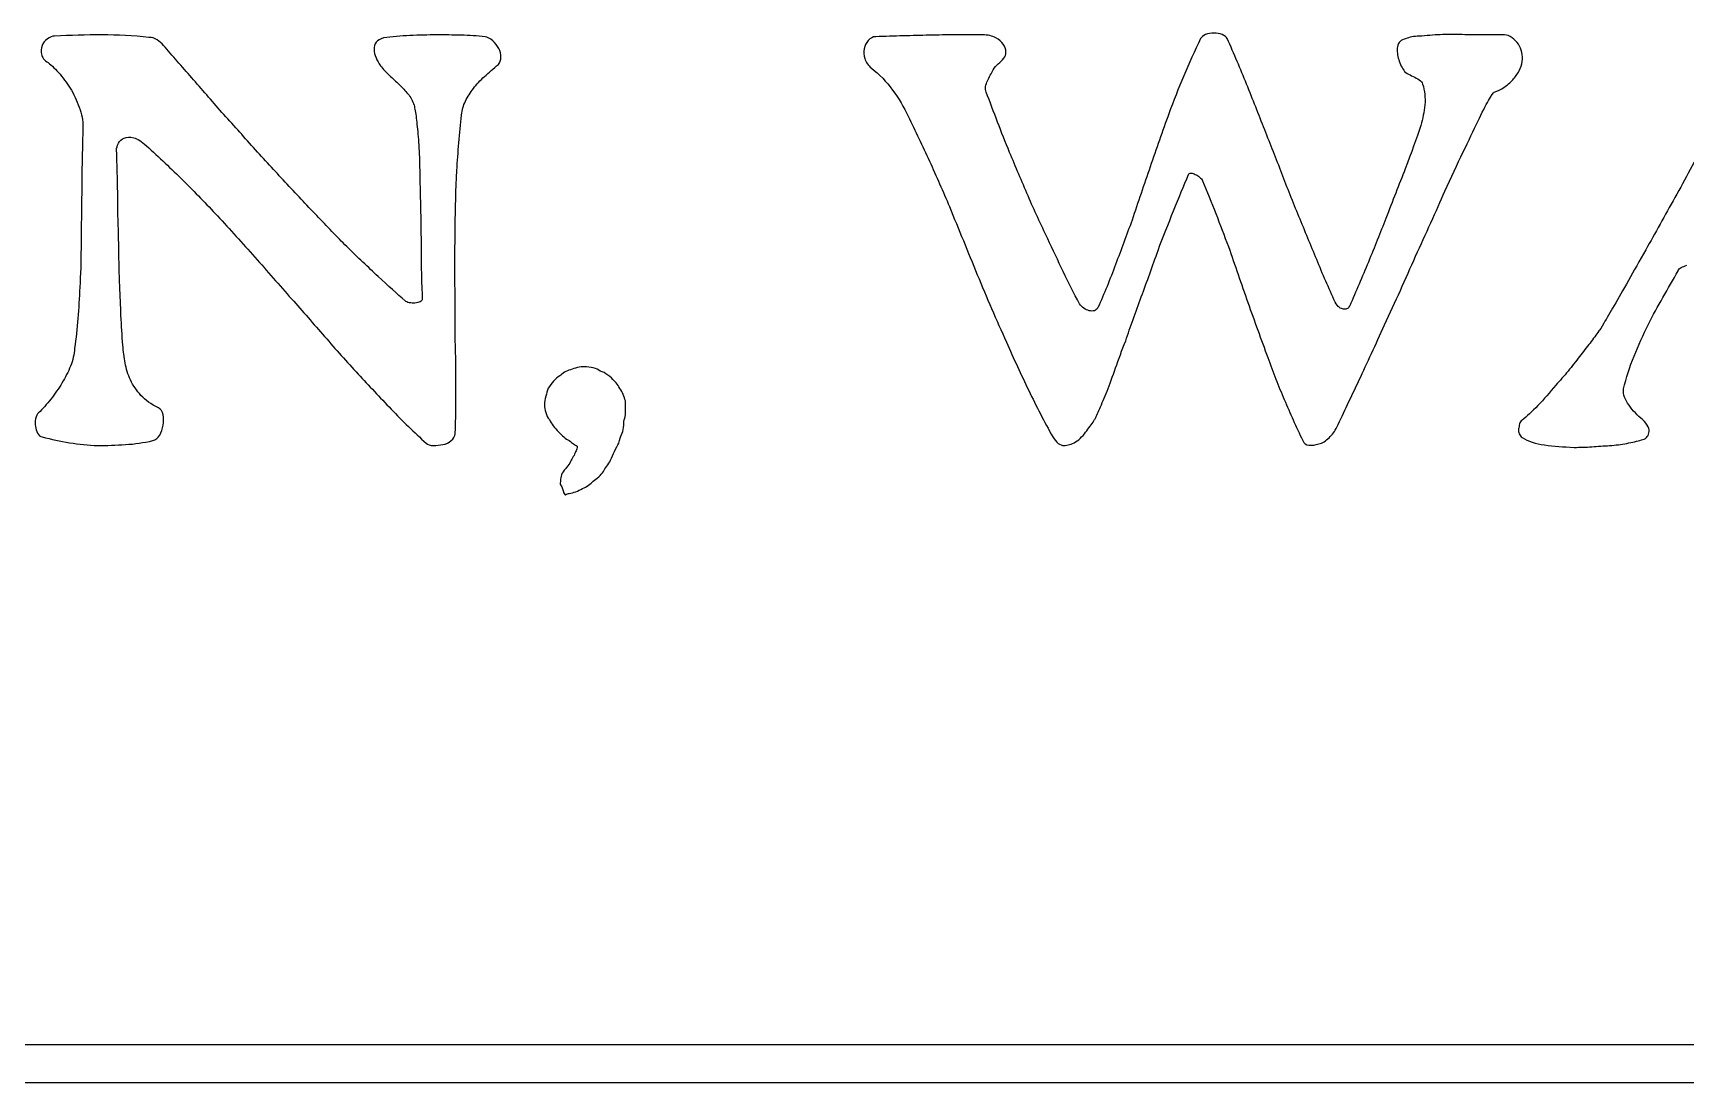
# Model space of a CAD drawing. Header units: inches. Extents: x -0.01 to 5.84, y -0.01 to 1.49.
# Drawn here: x 1.7891 to 2.2201, y -0.01 to 0.2636 of the extents above; entities that cross this region are included whole.
import ezdxf

# ---------------------------------------------------------------- set-up
doc = ezdxf.new("R2010")
doc.units = ezdxf.units.IN
doc.header["$MEASUREMENT"] = 0

msp = doc.modelspace()

# ---------------------------------------------------------------- linework, layer by layer
at = {"color": 7, "linetype": 'Continuous', "lineweight": 25}
for p, q in [((0.02, 0), (5.81, 0)), ((5.82, -0.01), (0.01, -0.01))]:
    msp.add_line(p, q, dxfattribs=at)
for points, knots in [([(1.81935, 0.26252), (1.81526, 0.26295), (1.81118, 0.26316), (1.80711, 0.26316), (1.80303, 0.26316), (1.79889, 0.26306), (1.7947, 0.26284)], [104, 104, 104, 104, 105, 105, 105, 106, 106, 106, 106]), ([(1.907, 0.26268), (1.90491, 0.26289), (1.90281, 0.26303), (1.90072, 0.26308), (1.89862, 0.26314), (1.89653, 0.26316), (1.89443, 0.26316), (1.89212, 0.26316), (1.88977, 0.26311), (1.8874, 0.263)], [31, 31, 31, 31, 32, 32, 32, 33, 33, 33, 34, 34, 34, 34]), ([(2.03666, 0.26316), (2.03423, 0.26316), (2.03189, 0.26316), (2.02963, 0.26316), (2.02737, 0.26316), (2.0251, 0.26314), (2.02285, 0.26308), (2.02059, 0.26303), (2.0183, 0.26298), (2.01598, 0.26292), (2.01367, 0.26287), (2.01129, 0.26279), (2.00887, 0.26268)], [124, 124, 124, 124, 125, 125, 125, 126, 126, 126, 127, 127, 127, 128, 128, 128, 128]), ([(2.09917, 0.26324), (2.09851, 0.26351), (2.09779, 0.26364), (2.09702, 0.26364), (2.09625, 0.26364), (2.09554, 0.26351), (2.09487, 0.26324)], [27, 27, 27, 27, 28, 28, 28, 29, 29, 29, 29]), ([(2.17476, 0.26244), (2.1741, 0.26292), (2.17344, 0.26316), (2.17277, 0.26316), (2.17079, 0.26316), (2.16889, 0.26316), (2.16707, 0.26316), (2.16525, 0.26316), (2.16348, 0.26319), (2.16178, 0.26324)], [60, 60, 60, 60, 61, 61, 61, 62, 62, 62, 63, 63, 63, 63]), ([(1.79148, 0.26036), (1.7912, 0.25966), (1.79115, 0.25891), (1.79148, 0.25731), (1.79206, 0.25659), (1.79305, 0.25594)], [100, 100, 100, 100, 101, 101, 102, 102, 102, 102]), ([(1.87864, 0.26124), (1.87825, 0.2607), (1.87806, 0.26009), (1.87806, 0.25939), (1.87806, 0.2587), (1.87823, 0.25797), (1.87856, 0.25723)], [27, 27, 27, 27, 28, 28, 28, 29, 29, 29, 29]), ([(1.91048, 0.25546), (1.91092, 0.256), (1.91114, 0.25664), (1.91114, 0.25739), (1.91114, 0.25813), (1.91094, 0.25888), (1.91056, 0.25963)], [36, 36, 36, 36, 37, 37, 37, 38, 38, 38, 38]), ([(2.00689, 0.26172), (2.00633, 0.26108), (2.00598, 0.26036), (2.00565, 0.25875), (2.0057, 0.25789), (2.00598, 0.25699)], [121, 121, 121, 121, 122, 122, 123, 123, 123, 123]), ([(2.04228, 0.25707), (2.04261, 0.25749), (2.04278, 0.25805), (2.04278, 0.25875), (2.04278, 0.25944), (2.04255, 0.26011), (2.04211, 0.26076)], [2, 2, 2, 2, 3, 3, 3, 4, 4, 4, 4]), ([(2.14515, 0.26092), (2.14493, 0.26038), (2.14482, 0.25982), (2.14482, 0.25923), (2.14482, 0.25864), (2.14488, 0.25808), (2.14499, 0.25755)], [52, 52, 52, 52, 53, 53, 53, 54, 54, 54, 54]), ([(2.14896, 0.25233), (2.14951, 0.25207), (2.15003, 0.25177), (2.15103, 0.25113), (2.15133, 0.25075), (2.15144, 0.25033)], [46, 46, 46, 46, 47, 47, 48, 48, 48, 48]), ([(2.17269, 0.24952), (2.17352, 0.25006), (2.17426, 0.2507), (2.17559, 0.2522), (2.17614, 0.25297), (2.17658, 0.25378)], [67, 67, 67, 67, 68, 68, 69, 69, 69, 69]), ([(2.01731, 0.24198), (2.01918, 0.23813), (2.02103, 0.23423), (2.02467, 0.22631), (2.0264, 0.22235), (2.02806, 0.2184)], [116, 116, 116, 116, 117, 117, 118, 118, 118, 118]), ([(2.04857, 0.2212), (2.04691, 0.225), (2.04531, 0.22877), (2.04377, 0.23252), (2.04267, 0.23519), (2.04162, 0.23784), (2.04063, 0.24046)], [11, 11, 11, 11, 12, 12, 12, 13, 13, 13, 13]), ([(1.81141, 0.23492), (1.81174, 0.23556), (1.81223, 0.23602), (1.81356, 0.23655), (1.81438, 0.23658), (1.81538, 0.23637)], [61, 61, 61, 61, 62, 62, 63, 63, 63, 63]), ([(2.22534, 0.23556), (2.22391, 0.2331), (2.22253, 0.23062), (2.22121, 0.2281), (2.21988, 0.22559), (2.21856, 0.22315), (2.21724, 0.2208)], [76, 76, 76, 76, 77, 77, 77, 78, 78, 78, 78]), ([(1.80181, 0.21792), (1.8017, 0.21449), (1.80165, 0.21104), (1.80165, 0.20757), (1.80165, 0.20409), (1.80154, 0.20069), (1.80132, 0.19738)], [92, 92, 92, 92, 93, 93, 93, 94, 94, 94, 94]), ([(1.89022, 0.21599), (1.89027, 0.21342), (1.8903, 0.21091), (1.8903, 0.20845), (1.8903, 0.20599), (1.89032, 0.20356), (1.89038, 0.20115)], [15, 15, 15, 15, 16, 16, 16, 17, 17, 17, 17]), ([(1.89005, 0.19361), (1.88966, 0.19345), (1.88922, 0.19334), (1.88823, 0.19323), (1.88773, 0.19326), (1.88724, 0.19337)], [11, 11, 11, 11, 12, 12, 13, 13, 13, 13]), ([(1.89923, 0.15919), (1.89934, 0.16304), (1.8994, 0.16705), (1.8994, 0.17539), (1.89934, 0.17951), (1.89923, 0.18358)], [46, 46, 46, 46, 47, 47, 48, 48, 48, 48]), ([(1.81728, 0.16922), (1.81612, 0.17045), (1.81521, 0.17178), (1.81455, 0.17323), (1.81389, 0.17467), (1.81342, 0.17614), (1.81314, 0.17764)], [71, 71, 71, 71, 72, 72, 72, 73, 73, 73, 73]), ([(1.93521, 0.17636), (1.93444, 0.17657), (1.93367, 0.17668), (1.9329, 0.17668), (1.93234, 0.17668), (1.93174, 0.1766), (1.93108, 0.17644)], [15, 15, 15, 15, 16, 16, 16, 17, 17, 17, 17]), ([(1.92281, 0.16898), (1.92259, 0.16823), (1.92248, 0.16748), (1.92248, 0.16673), (1.92248, 0.16609), (1.92259, 0.16542), (1.92281, 0.16473)], [7, 7, 7, 7, 8, 8, 8, 9, 9, 9, 9]), ([(1.9434, 0.16328), (1.94356, 0.16387), (1.94365, 0.16443), (1.94365, 0.16496), (1.94365, 0.1655), (1.94365, 0.16593), (1.94365, 0.16625), (1.94365, 0.16657), (1.94365, 0.16684), (1.94365, 0.16705), (1.94365, 0.16748), (1.94354, 0.16799), (1.94332, 0.16858)], [23, 23, 23, 23, 24, 24, 24, 25, 25, 25, 26, 26, 26, 27, 27, 27, 27]), ([(1.94265, 0.15919), (1.94299, 0.15994), (1.94315, 0.16069), (1.94315, 0.16144), (1.94315, 0.16208), (1.94323, 0.16269), (1.9434, 0.16328)], [27, 27, 27, 27, 28, 28, 28, 29, 29, 29, 29]), ([(1.89162, 0.15678), (1.89206, 0.15635), (1.8927, 0.15614), (1.89435, 0.15614), (1.89518, 0.15622), (1.89683, 0.15654), (1.89755, 0.15689), (1.89815, 0.15742)], [49, 49, 49, 49, 50, 50, 51, 51, 52, 52, 52, 52]), ([(2.05642, 0.1567), (2.05692, 0.15632), (2.05741, 0.15614), (2.05791, 0.15614), (2.05841, 0.15614), (2.0589, 0.15622), (2.05989, 0.15654), (2.06042, 0.15678), (2.06097, 0.1571)], [108, 108, 108, 108, 109, 109, 109, 110, 110, 111, 111, 111, 111]), ([(2.19094, 0.15566), (2.19248, 0.15566), (2.19403, 0.15571), (2.19557, 0.15582), (2.19712, 0.15593), (2.19866, 0.15603), (2.2002, 0.15614), (2.20175, 0.15625), (2.20323, 0.15643), (2.20467, 0.1567)], [55, 55, 55, 55, 56, 56, 56, 57, 57, 57, 58, 58, 58, 58]), ([(2.20847, 0.15758), (2.20902, 0.15769), (2.20946, 0.15791), (2.21013, 0.15855), (2.21035, 0.15895), (2.21046, 0.15943)], [52, 52, 52, 52, 53, 53, 54, 54, 54, 54]), ([(1.92669, 0.14739), (1.92664, 0.14691), (1.92661, 0.14651), (1.92661, 0.14619), (1.92661, 0.14598), (1.92669, 0.14579), (1.92703, 0.14547), (1.92711, 0.14528), (1.92711, 0.14507), (1.92711, 0.14496), (1.92716, 0.1448), (1.92727, 0.14459), (1.92738, 0.14438), (1.92744, 0.14421), (1.92744, 0.144), (1.92749, 0.14384), (1.9276, 0.14362), (1.92771, 0.14341), (1.92782, 0.1433), (1.92793, 0.1433)], [41, 41, 41, 41, 42, 42, 42, 43, 43, 44, 44, 44, 45, 45, 45, 46, 46, 47, 47, 47, 48, 48, 48, 48]), ([(1.9324, 0.14491), (1.93295, 0.14512), (1.93347, 0.14542), (1.93447, 0.14617), (1.93488, 0.14651), (1.93521, 0.14683)], [36, 36, 36, 36, 37, 37, 38, 38, 38, 38])]:
    msp.add_open_spline(points, degree=3, knots=knots, dxfattribs=at)
for points in [[(1.8874, 0.263), (1.88503, 0.26289), (1.88274, 0.26268), (1.88054, 0.26236)], [(2.04013, 0.26244), (2.03925, 0.26292), (2.03809, 0.26316), (2.03666, 0.26316)], [(2.09487, 0.26324), (2.09421, 0.26298), (2.09377, 0.26263), (2.09355, 0.2622)], [(2.1005, 0.2622), (2.10028, 0.26263), (2.09984, 0.26298), (2.09917, 0.26324)], [(2.15665, 0.26324), (2.15494, 0.26319), (2.15315, 0.26306), (2.15127, 0.26284)], [(2.16178, 0.26324), (2.16006, 0.2633), (2.15836, 0.2633), (2.15665, 0.26324)], [(1.79288, 0.26212), (1.79222, 0.26164), (1.79175, 0.26105), (1.79148, 0.26036)], [(1.7947, 0.26284), (1.79415, 0.26284), (1.79354, 0.2626), (1.79288, 0.26212)], [(1.8215, 0.26188), (1.82083, 0.26231), (1.82012, 0.26252), (1.81935, 0.26252)], [(1.82315, 0.26044), (1.82271, 0.26097), (1.82216, 0.26145), (1.8215, 0.26188)], [(1.83051, 0.25201), (1.82792, 0.25495), (1.82547, 0.25776), (1.82315, 0.26044)], [(1.88054, 0.26236), (1.87966, 0.26215), (1.87902, 0.26177), (1.87864, 0.26124)], [(1.90899, 0.26164), (1.90833, 0.26222), (1.90766, 0.26257), (1.907, 0.26268)], [(1.91056, 0.25963), (1.91017, 0.26038), (1.90965, 0.26105), (1.90899, 0.26164)], [(2.00887, 0.26268), (2.0081, 0.26268), (2.00744, 0.26236), (2.00689, 0.26172)], [(2.04211, 0.26076), (2.04167, 0.2614), (2.04101, 0.26196), (2.04013, 0.26244)], [(2.09355, 0.2622), (2.09201, 0.25899), (2.09055, 0.25576), (2.08917, 0.25249)], [(2.10554, 0.25033), (2.10394, 0.25428), (2.10226, 0.25824), (2.1005, 0.2622)], [(2.14623, 0.26188), (2.14573, 0.26166), (2.14537, 0.26134), (2.14515, 0.26092)], [(2.1478, 0.26244), (2.14725, 0.26228), (2.14672, 0.26209), (2.14623, 0.26188)], [(2.14954, 0.26276), (2.14893, 0.26271), (2.14835, 0.2626), (2.1478, 0.26244)], [(2.15127, 0.26284), (2.15072, 0.26284), (2.15014, 0.26282), (2.14954, 0.26276)], [(2.17641, 0.26076), (2.17597, 0.2614), (2.17542, 0.26196), (2.17476, 0.26244)], [(2.17732, 0.25859), (2.17716, 0.25939), (2.17685, 0.26011), (2.17641, 0.26076)], [(2.17741, 0.25627), (2.17751, 0.25701), (2.17749, 0.25779), (2.17732, 0.25859)], [(1.79305, 0.25594), (1.79404, 0.25519), (1.79509, 0.25418), (1.79619, 0.25289)], [(1.87856, 0.25723), (1.87889, 0.25648), (1.87927, 0.25578), (1.87971, 0.25514)], [(1.87971, 0.25514), (1.88038, 0.25428), (1.88114, 0.25345), (1.88203, 0.25265)], [(1.90684, 0.25233), (1.90794, 0.25335), (1.90915, 0.25439), (1.91048, 0.25546)], [(2.00598, 0.25699), (2.00625, 0.25608), (2.00683, 0.25525), (2.00771, 0.2545)], [(2.00771, 0.2545), (2.00981, 0.25289), (2.01165, 0.25099), (2.01325, 0.2488)], [(2.03947, 0.25402), (2.0398, 0.25466), (2.04024, 0.25519), (2.04079, 0.25562)], [(2.04079, 0.25562), (2.04134, 0.25605), (2.04184, 0.25653), (2.04228, 0.25707)], [(2.14499, 0.25755), (2.1451, 0.25701), (2.14526, 0.25645), (2.14549, 0.25586)], [(2.14549, 0.25586), (2.1457, 0.25528), (2.14598, 0.25477), (2.14631, 0.25434)], [(2.14631, 0.25434), (2.14653, 0.2538), (2.14689, 0.2534), (2.14739, 0.25313)], [(2.17658, 0.25378), (2.17702, 0.25458), (2.17729, 0.25541), (2.17741, 0.25627)], [(1.79619, 0.25289), (1.79729, 0.25161), (1.79828, 0.25022), (1.79917, 0.24872)], [(1.83837, 0.24295), (1.83572, 0.24605), (1.8331, 0.24907), (1.83051, 0.25201)], [(1.88203, 0.25265), (1.88291, 0.25185), (1.88376, 0.25105), (1.88459, 0.25025)], [(1.88459, 0.25025), (1.88542, 0.24945), (1.88619, 0.24862), (1.88691, 0.24776)], [(1.90394, 0.2492), (1.90477, 0.25027), (1.90573, 0.25131), (1.90684, 0.25233)], [(2.03748, 0.24968), (2.03759, 0.25022), (2.03776, 0.25073), (2.03798, 0.25121)], [(2.03798, 0.25121), (2.0382, 0.25169), (2.03845, 0.25217), (2.03872, 0.25265)], [(2.03872, 0.25265), (2.039, 0.25313), (2.03925, 0.25359), (2.03947, 0.25402)], [(2.08917, 0.25249), (2.08779, 0.24923), (2.08649, 0.24594), (2.08528, 0.24263)], [(2.11026, 0.23845), (2.10871, 0.24241), (2.10714, 0.24637), (2.10554, 0.25033)], [(2.14739, 0.25313), (2.14788, 0.25287), (2.14841, 0.2526), (2.14896, 0.25233)], [(2.15144, 0.25033), (2.15199, 0.24862), (2.15218, 0.24682), (2.15202, 0.24495)], [(1.79917, 0.24872), (1.80005, 0.24712), (1.80079, 0.24543), (1.8014, 0.24367)], [(1.88691, 0.24776), (1.88762, 0.2469), (1.88815, 0.24594), (1.88848, 0.24487)], [(1.90088, 0.24231), (1.90099, 0.24359), (1.90132, 0.24479), (1.90188, 0.24591)], [(1.90188, 0.24591), (1.90243, 0.24704), (1.90312, 0.24813), (1.90394, 0.2492)], [(2.01325, 0.2488), (2.01485, 0.24661), (2.0162, 0.24433), (2.01731, 0.24198)], [(2.03765, 0.24824), (2.03743, 0.24867), (2.03737, 0.24915), (2.03748, 0.24968)], [(2.04063, 0.24046), (2.03963, 0.24308), (2.03864, 0.24567), (2.03765, 0.24824)], [(2.16583, 0.24062), (2.16693, 0.24292), (2.16787, 0.24474), (2.16864, 0.24608)], [(2.16864, 0.24608), (2.16941, 0.24741), (2.16991, 0.24813), (2.17013, 0.24824)], [(2.17013, 0.24824), (2.17101, 0.24856), (2.17186, 0.24899), (2.17269, 0.24952)], [(1.8014, 0.24367), (1.802, 0.2419), (1.80225, 0.24022), (1.80214, 0.23861)], [(1.84664, 0.2338), (1.84388, 0.2369), (1.84112, 0.23995), (1.83837, 0.24295)], [(1.88848, 0.24487), (1.8887, 0.24401), (1.88889, 0.24289), (1.88906, 0.2415)], [(1.88906, 0.2415), (1.88922, 0.24011), (1.88939, 0.23848), (1.88955, 0.23661)], [(1.89964, 0.22778), (1.89992, 0.23265), (1.90033, 0.23749), (1.90088, 0.24231)], [(2.08528, 0.24263), (2.08363, 0.23803), (2.082, 0.2334), (2.0804, 0.22875)], [(2.15202, 0.24495), (2.15185, 0.24308), (2.15149, 0.24129), (2.15094, 0.23958)], [(1.80214, 0.23861), (1.80203, 0.23519), (1.80195, 0.23177), (1.8019, 0.22834)], [(2.11472, 0.22706), (2.11329, 0.2308), (2.1118, 0.2346), (2.11026, 0.23845)], [(2.15094, 0.23958), (2.14984, 0.23615), (2.14849, 0.23238), (2.14689, 0.22826)], [(2.16194, 0.23252), (2.16343, 0.23562), (2.16472, 0.23832), (2.16583, 0.24062)], [(1.81091, 0.23316), (1.81091, 0.23369), (1.81108, 0.23428), (1.81141, 0.23492)], [(1.81116, 0.22522), (1.8111, 0.22784), (1.81102, 0.23048), (1.81091, 0.23316)], [(1.81538, 0.23637), (1.81637, 0.23615), (1.81747, 0.23546), (1.81868, 0.23428)], [(1.81868, 0.23428), (1.82199, 0.23129), (1.82519, 0.22826), (1.82828, 0.22522)], [(1.8549, 0.22481), (1.85215, 0.2277), (1.84939, 0.2307), (1.84664, 0.2338)], [(1.88955, 0.23661), (1.88972, 0.23473), (1.88983, 0.23268), (1.88988, 0.23043)], [(1.88988, 0.23043), (1.88994, 0.22818), (1.88999, 0.22586), (1.89005, 0.22345)], [(2.0804, 0.22875), (2.0788, 0.22409), (2.07723, 0.21947), (2.07569, 0.21487)], [(2.15723, 0.22241), (2.15888, 0.22604), (2.16045, 0.22941), (2.16194, 0.23252)], [(1.8019, 0.22834), (1.80184, 0.22492), (1.80181, 0.22145), (1.80181, 0.21792)], [(1.81124, 0.21743), (1.81124, 0.22), (1.81121, 0.22259), (1.81116, 0.22522)], [(1.82828, 0.22522), (1.83136, 0.22217), (1.83434, 0.21909), (1.83721, 0.21599)], [(1.86309, 0.21607), (1.86039, 0.2189), (1.85766, 0.22182), (1.8549, 0.22481)], [(1.89923, 0.2131), (1.89923, 0.21802), (1.89937, 0.22292), (1.89964, 0.22778)], [(2.08652, 0.21735), (2.0879, 0.22072), (2.08919, 0.22385), (2.09041, 0.22674)], [(2.09041, 0.22674), (2.09052, 0.22706), (2.09074, 0.22719), (2.09107, 0.22714)], [(2.09107, 0.22714), (2.0914, 0.22709), (2.09176, 0.22698), (2.09215, 0.22682)], [(2.09215, 0.22682), (2.09253, 0.22666), (2.09292, 0.22642), (2.0933, 0.2261)], [(2.0933, 0.2261), (2.09369, 0.22578), (2.09394, 0.22546), (2.09405, 0.22513)], [(2.09405, 0.22513), (2.09526, 0.22235), (2.09642, 0.21952), (2.09752, 0.21663)], [(2.11919, 0.21583), (2.11764, 0.21957), (2.11615, 0.22332), (2.11472, 0.22706)], [(2.14689, 0.22826), (2.14529, 0.22414), (2.14361, 0.21984), (2.14185, 0.21535)], [(1.89005, 0.22345), (1.8901, 0.22104), (1.89016, 0.21856), (1.89022, 0.21599)], [(2.05369, 0.21005), (2.05193, 0.21369), (2.05022, 0.21741), (2.04857, 0.2212)], [(2.15359, 0.21422), (2.15491, 0.21711), (2.15612, 0.21984), (2.15723, 0.22241)], [(2.21724, 0.2208), (2.21592, 0.21845), (2.21462, 0.21612), (2.21335, 0.21382)], [(1.81149, 0.20749), (1.81143, 0.2108), (1.81135, 0.21412), (1.81124, 0.21743)], [(1.83721, 0.21599), (1.84052, 0.21246), (1.84377, 0.20887), (1.84697, 0.20524)], [(1.87095, 0.20797), (1.86841, 0.21053), (1.86579, 0.21323), (1.86309, 0.21607)], [(2.02806, 0.2184), (2.03048, 0.21251), (2.03291, 0.2066), (2.03533, 0.20067)], [(2.08247, 0.20701), (2.08379, 0.21053), (2.08514, 0.21399), (2.08652, 0.21735)], [(2.09752, 0.21663), (2.09862, 0.21374), (2.09972, 0.21086), (2.10083, 0.20797)], [(2.12382, 0.2046), (2.12227, 0.20834), (2.12073, 0.21208), (2.11919, 0.21583)], [(1.89915, 0.19834), (1.89909, 0.20326), (1.89912, 0.20818), (1.89923, 0.2131)], [(2.07569, 0.21487), (2.07425, 0.21102), (2.07282, 0.20717), (2.07139, 0.20331)], [(2.14185, 0.21535), (2.14041, 0.2116), (2.13889, 0.20781), (2.1373, 0.20396)], [(2.14962, 0.20548), (2.15094, 0.20842), (2.15227, 0.21134), (2.15359, 0.21422)], [(2.21335, 0.21382), (2.21208, 0.21152), (2.21084, 0.2093), (2.20963, 0.20717)], [(1.81174, 0.1977), (1.81163, 0.20091), (1.81154, 0.20417), (1.81149, 0.20749)], [(1.87913, 0.20019), (1.87654, 0.20259), (1.87381, 0.20519), (1.87095, 0.20797)], [(2.05774, 0.20147), (2.05636, 0.2043), (2.05501, 0.20717), (2.05369, 0.21005)], [(2.07809, 0.19489), (2.07958, 0.1989), (2.08104, 0.20294), (2.08247, 0.20701)], [(2.10083, 0.20797), (2.10248, 0.20315), (2.10416, 0.19831), (2.10587, 0.19345)], [(2.20963, 0.20717), (2.20798, 0.20428), (2.20646, 0.2016), (2.20508, 0.19914)], [(1.84697, 0.20524), (1.85016, 0.2016), (1.85336, 0.19796), (1.85656, 0.19433)], [(2.07139, 0.20331), (2.06995, 0.19946), (2.06841, 0.19572), (2.06676, 0.19208)], [(2.12861, 0.19353), (2.12696, 0.19716), (2.12536, 0.20085), (2.12382, 0.2046)], [(2.1373, 0.20396), (2.1357, 0.2001), (2.13407, 0.19631), (2.13242, 0.19256)], [(2.14565, 0.19658), (2.14697, 0.19957), (2.1483, 0.20254), (2.14962, 0.20548)], [(2.21889, 0.20251), (2.21933, 0.20273), (2.2198, 0.20294), (2.2203, 0.20315)], [(1.88616, 0.19385), (1.88407, 0.19566), (1.88172, 0.19778), (1.87913, 0.20019)], [(1.89038, 0.20115), (1.89044, 0.19874), (1.89052, 0.19647), (1.89063, 0.19433)], [(1.89923, 0.18358), (1.89923, 0.1885), (1.8992, 0.19342), (1.89915, 0.19834)], [(2.03533, 0.20067), (2.03776, 0.19473), (2.0403, 0.18887), (2.04294, 0.1831)], [(2.06196, 0.19304), (2.06053, 0.19582), (2.05912, 0.19863), (2.05774, 0.20147)], [(2.20508, 0.19914), (2.2037, 0.19668), (2.20246, 0.19451), (2.20136, 0.19264)], [(2.2141, 0.19473), (2.21542, 0.19703), (2.21674, 0.19936), (2.21807, 0.20171)], [(2.21807, 0.20171), (2.21817, 0.20203), (2.21845, 0.2023), (2.21889, 0.20251)], [(1.80132, 0.19738), (1.80121, 0.1946), (1.80104, 0.19189), (1.80082, 0.18927)], [(1.81207, 0.19), (1.81196, 0.19256), (1.81185, 0.19513), (1.81174, 0.1977)], [(1.85656, 0.19433), (1.85942, 0.19112), (1.86229, 0.18785), (1.86516, 0.18454)], [(1.89063, 0.19433), (1.89063, 0.19401), (1.89044, 0.19377), (1.89005, 0.19361)], [(2.07403, 0.18342), (2.07525, 0.18705), (2.0766, 0.19088), (2.07809, 0.19489)], [(2.14152, 0.18759), (2.14295, 0.19058), (2.14433, 0.19358), (2.14565, 0.19658)], [(2.21029, 0.18775), (2.2115, 0.1901), (2.21277, 0.19243), (2.2141, 0.19473)], [(1.81256, 0.18229), (1.81234, 0.18486), (1.81218, 0.18743), (1.81207, 0.19)], [(1.88724, 0.19337), (1.88674, 0.19347), (1.88638, 0.19363), (1.88616, 0.19385)], [(2.06312, 0.19192), (2.06268, 0.19224), (2.06229, 0.19262), (2.06196, 0.19304)], [(2.06453, 0.19128), (2.06403, 0.19139), (2.06356, 0.1916), (2.06312, 0.19192)], [(2.06585, 0.19128), (2.06546, 0.19117), (2.06502, 0.19117), (2.06453, 0.19128)], [(2.06676, 0.19208), (2.06654, 0.19165), (2.06623, 0.19139), (2.06585, 0.19128)], [(2.10587, 0.19345), (2.10758, 0.18858), (2.10932, 0.18379), (2.11108, 0.17908)], [(2.12969, 0.19216), (2.1293, 0.19243), (2.12895, 0.19288), (2.12861, 0.19353)], [(2.13085, 0.19168), (2.13046, 0.19173), (2.13007, 0.19189), (2.12969, 0.19216)], [(2.13184, 0.19184), (2.13156, 0.19168), (2.13123, 0.19162), (2.13085, 0.19168)], [(2.13242, 0.19256), (2.13231, 0.19224), (2.13211, 0.192), (2.13184, 0.19184)], [(2.20136, 0.19264), (2.20026, 0.19077), (2.19938, 0.18925), (2.19871, 0.18807)], [(1.80082, 0.18927), (1.8006, 0.18665), (1.80033, 0.18406), (1.79999, 0.18149)], [(2.1349, 0.17323), (2.13699, 0.17767), (2.1392, 0.18246), (2.14152, 0.18759)], [(2.19739, 0.18599), (2.19673, 0.18502), (2.19596, 0.18398), (2.19508, 0.18285)], [(2.19871, 0.18807), (2.19805, 0.18689), (2.19761, 0.1862), (2.19739, 0.18599)], [(2.20657, 0.17941), (2.20773, 0.18219), (2.20897, 0.18497), (2.21029, 0.18775)], [(1.79999, 0.18149), (1.79988, 0.17989), (1.79952, 0.17834), (1.79892, 0.17684)], [(1.81314, 0.17764), (1.81287, 0.17914), (1.81267, 0.18069), (1.81256, 0.18229)], [(1.86516, 0.18454), (1.86802, 0.18122), (1.87095, 0.17796), (1.87392, 0.17475)], [(2.04294, 0.1831), (2.04481, 0.17882), (2.04675, 0.17462), (2.04873, 0.1705)], [(2.07139, 0.17636), (2.07216, 0.1786), (2.07304, 0.18096), (2.07403, 0.18342)], [(2.19508, 0.18285), (2.19419, 0.18173), (2.19328, 0.18055), (2.19235, 0.17933)], [(1.79892, 0.17684), (1.79831, 0.17534), (1.79757, 0.17387), (1.79669, 0.17243)], [(2.11108, 0.17908), (2.11174, 0.17716), (2.11243, 0.17529), (2.11315, 0.17347)], [(2.19235, 0.17933), (2.19141, 0.17809), (2.19042, 0.17684), (2.18937, 0.17556)], [(2.20384, 0.1709), (2.2045, 0.17379), (2.20541, 0.17662), (2.20657, 0.17941)], [(1.79669, 0.17243), (1.7958, 0.17098), (1.79484, 0.16959), (1.79379, 0.16826)], [(1.87392, 0.17475), (1.87668, 0.17176), (1.87955, 0.16871), (1.88253, 0.16561)], [(1.92488, 0.17291), (1.92438, 0.17232), (1.92391, 0.17171), (1.92347, 0.17106)], [(1.92645, 0.17427), (1.92589, 0.17395), (1.92537, 0.17349), (1.92488, 0.17291)], [(1.92769, 0.17523), (1.92719, 0.17491), (1.92678, 0.17459), (1.92645, 0.17427)], [(1.92926, 0.17588), (1.9287, 0.17577), (1.92818, 0.17556), (1.92769, 0.17523)], [(1.93108, 0.17644), (1.93042, 0.17628), (1.92981, 0.17609), (1.92926, 0.17588)], [(1.93703, 0.17556), (1.93659, 0.17588), (1.93598, 0.17614), (1.93521, 0.17636)], [(1.93902, 0.17451), (1.93835, 0.17499), (1.93769, 0.17534), (1.93703, 0.17556)], [(1.94067, 0.17299), (1.94023, 0.17352), (1.93968, 0.17403), (1.93902, 0.17451)], [(1.94166, 0.17178), (1.94133, 0.17227), (1.941, 0.17267), (1.94067, 0.17299)], [(2.06916, 0.17034), (2.06987, 0.1721), (2.07062, 0.17411), (2.07139, 0.17636)], [(2.11315, 0.17347), (2.11387, 0.17165), (2.11461, 0.16986), (2.11538, 0.1681)], [(2.12911, 0.16095), (2.13087, 0.1647), (2.1328, 0.16879), (2.1349, 0.17323)], [(2.18937, 0.17556), (2.18832, 0.17427), (2.18725, 0.17304), (2.18615, 0.17187)], [(1.79379, 0.16826), (1.79274, 0.16692), (1.79167, 0.16571), (1.79057, 0.16464)], [(1.82183, 0.16593), (1.81995, 0.16689), (1.81844, 0.16799), (1.81728, 0.16922)], [(1.92347, 0.17106), (1.92325, 0.17042), (1.92303, 0.16972), (1.92281, 0.16898)], [(1.94265, 0.17026), (1.94232, 0.17079), (1.94199, 0.1713), (1.94166, 0.17178)], [(1.94332, 0.16858), (1.94309, 0.16916), (1.94287, 0.16972), (1.94265, 0.17026)], [(2.04873, 0.1705), (2.05072, 0.16638), (2.05281, 0.16234), (2.05501, 0.15839)], [(2.06725, 0.16577), (2.0678, 0.16705), (2.06844, 0.16858), (2.06916, 0.17034)], [(2.11538, 0.1681), (2.11615, 0.16633), (2.11693, 0.16456), (2.1177, 0.1628)], [(2.18615, 0.17187), (2.1846, 0.16994), (2.18306, 0.16817), (2.18151, 0.16657)], [(2.20409, 0.16874), (2.20381, 0.16943), (2.20373, 0.17015), (2.20384, 0.1709)], [(2.20525, 0.16665), (2.20475, 0.16734), (2.20436, 0.16804), (2.20409, 0.16874)], [(1.79057, 0.16464), (1.79024, 0.16432), (1.78999, 0.16381), (1.78982, 0.16312)], [(1.82307, 0.16416), (1.8229, 0.16502), (1.82249, 0.16561), (1.82183, 0.16593)], [(1.82307, 0.16144), (1.82323, 0.1624), (1.82323, 0.1633), (1.82307, 0.16416)], [(1.88253, 0.16561), (1.8855, 0.1625), (1.88853, 0.15956), (1.89162, 0.15678)], [(1.92281, 0.16473), (1.92303, 0.16403), (1.92336, 0.16341), (1.9238, 0.16288)], [(2.06593, 0.16288), (2.06626, 0.16352), (2.0667, 0.16448), (2.06725, 0.16577)], [(2.18151, 0.16657), (2.17997, 0.16496), (2.17859, 0.16368), (2.17738, 0.16272)], [(2.2069, 0.16464), (2.20629, 0.16529), (2.20574, 0.16595), (2.20525, 0.16665)], [(2.2088, 0.16288), (2.20814, 0.16341), (2.20751, 0.164), (2.2069, 0.16464)], [(1.78982, 0.16312), (1.78966, 0.16242), (1.78963, 0.16176), (1.78974, 0.16112)], [(1.78974, 0.16112), (1.78985, 0.16047), (1.79004, 0.15988), (1.79032, 0.15935)], [(1.82216, 0.15887), (1.8226, 0.15962), (1.8229, 0.16047), (1.82307, 0.16144)], [(1.9238, 0.16288), (1.92402, 0.16234), (1.92435, 0.16181), (1.92479, 0.16128)], [(1.92479, 0.16128), (1.92523, 0.16074), (1.92567, 0.1602), (1.92612, 0.15967)], [(1.92612, 0.15967), (1.92655, 0.15924), (1.92703, 0.15881), (1.92752, 0.15839)], [(2.06254, 0.15839), (2.06304, 0.15892), (2.06348, 0.15946), (2.06386, 0.15999)], [(2.06386, 0.15999), (2.06425, 0.16052), (2.06463, 0.16103), (2.06502, 0.16152)], [(2.06502, 0.16152), (2.06541, 0.162), (2.06571, 0.16245), (2.06593, 0.16288)], [(2.1177, 0.1628), (2.11847, 0.16103), (2.1193, 0.15924), (2.12018, 0.15742)], [(2.12704, 0.15815), (2.12787, 0.15895), (2.12856, 0.15988), (2.12911, 0.16095)], [(2.17647, 0.16047), (2.17641, 0.16004), (2.17647, 0.15962), (2.17663, 0.15919)], [(2.17672, 0.16176), (2.17661, 0.16133), (2.17652, 0.1609), (2.17647, 0.16047)], [(2.17738, 0.16272), (2.17705, 0.1625), (2.17683, 0.16218), (2.17672, 0.16176)], [(2.21021, 0.16103), (2.20993, 0.16162), (2.20946, 0.16224), (2.2088, 0.16288)], [(2.21046, 0.15943), (2.21057, 0.15991), (2.21048, 0.16045), (2.21021, 0.16103)], [(1.79032, 0.15935), (1.79059, 0.15881), (1.79101, 0.15849), (1.79156, 0.15839)], [(1.79156, 0.15839), (1.79388, 0.15775), (1.79624, 0.15724), (1.79867, 0.15686)], [(1.79867, 0.15686), (1.8011, 0.15649), (1.80352, 0.15625), (1.80595, 0.15614)], [(1.80595, 0.15614), (1.80837, 0.15614), (1.8108, 0.15622), (1.81323, 0.15638)], [(1.81323, 0.15638), (1.81565, 0.15654), (1.81802, 0.15689), (1.82034, 0.15742)], [(1.82034, 0.15742), (1.82111, 0.15764), (1.82172, 0.15812), (1.82216, 0.15887)], [(1.89815, 0.15742), (1.89876, 0.15796), (1.89912, 0.15855), (1.89923, 0.15919)], [(1.92752, 0.15839), (1.92802, 0.15796), (1.92848, 0.15764), (1.92893, 0.15742)], [(1.92893, 0.15742), (1.92937, 0.1571), (1.92975, 0.15681), (1.93009, 0.15654)], [(1.93009, 0.15654), (1.93042, 0.15627), (1.93064, 0.15614), (1.93075, 0.15614)], [(1.93099, 0.15558), (1.93094, 0.1552), (1.9308, 0.15486), (1.93058, 0.15453)], [(1.93075, 0.15614), (1.93097, 0.15614), (1.93105, 0.15596), (1.93099, 0.15558)], [(1.94075, 0.15462), (1.94114, 0.15542), (1.9415, 0.15614), (1.94183, 0.15678)], [(1.94183, 0.15678), (1.94205, 0.15764), (1.94232, 0.15844), (1.94265, 0.15919)], [(2.05501, 0.15839), (2.05545, 0.15764), (2.05592, 0.15708), (2.05642, 0.1567)], [(2.06097, 0.1571), (2.06152, 0.15742), (2.06204, 0.15785), (2.06254, 0.15839)], [(2.12018, 0.15742), (2.12051, 0.15667), (2.12106, 0.15627), (2.12183, 0.15622)], [(2.12183, 0.15622), (2.1226, 0.15616), (2.12346, 0.15627), (2.1244, 0.15654)], [(2.1244, 0.15654), (2.12533, 0.15681), (2.12622, 0.15734), (2.12704, 0.15815)], [(2.17663, 0.15919), (2.1768, 0.15876), (2.17705, 0.15844), (2.17738, 0.15823)], [(2.17738, 0.15823), (2.17892, 0.15726), (2.18088, 0.15662), (2.18325, 0.1563)], [(2.18325, 0.1563), (2.18562, 0.15598), (2.18818, 0.15577), (2.19094, 0.15566)], [(2.20467, 0.1567), (2.2061, 0.15697), (2.20737, 0.15726), (2.20847, 0.15758)], [(1.92926, 0.15197), (1.92904, 0.15143), (1.9287, 0.15093), (1.92826, 0.15044)], [(1.93, 0.15325), (1.92973, 0.15283), (1.92948, 0.1524), (1.92926, 0.15197)], [(1.93058, 0.15453), (1.93047, 0.15411), (1.93028, 0.15368), (1.93, 0.15325)], [(1.93877, 0.15076), (1.93915, 0.15125), (1.93945, 0.15176), (1.93968, 0.15229)], [(1.93968, 0.15229), (1.94001, 0.15304), (1.94036, 0.15381), (1.94075, 0.15462)], [(1.92711, 0.14892), (1.92689, 0.14838), (1.92675, 0.14788), (1.92669, 0.14739)], [(1.92826, 0.15044), (1.92782, 0.14996), (1.92744, 0.14946), (1.92711, 0.14892)], [(1.93521, 0.14683), (1.93565, 0.14716), (1.93612, 0.14753), (1.93662, 0.14796)], [(1.93662, 0.14796), (1.93711, 0.14838), (1.93753, 0.14887), (1.93786, 0.1494)], [(1.93786, 0.1494), (1.93808, 0.14983), (1.93838, 0.15028), (1.93877, 0.15076)], [(1.92793, 0.1433), (1.92837, 0.14352), (1.9287, 0.14362), (1.92893, 0.14362)], [(1.92893, 0.14362), (1.92948, 0.14373), (1.93006, 0.14389), (1.93066, 0.14411)], [(1.93066, 0.14411), (1.93127, 0.14432), (1.93185, 0.14459), (1.9324, 0.14491)]]:
    msp.add_open_spline(points, degree=3, dxfattribs=at)

doc.saveas('drawing.dxf')
